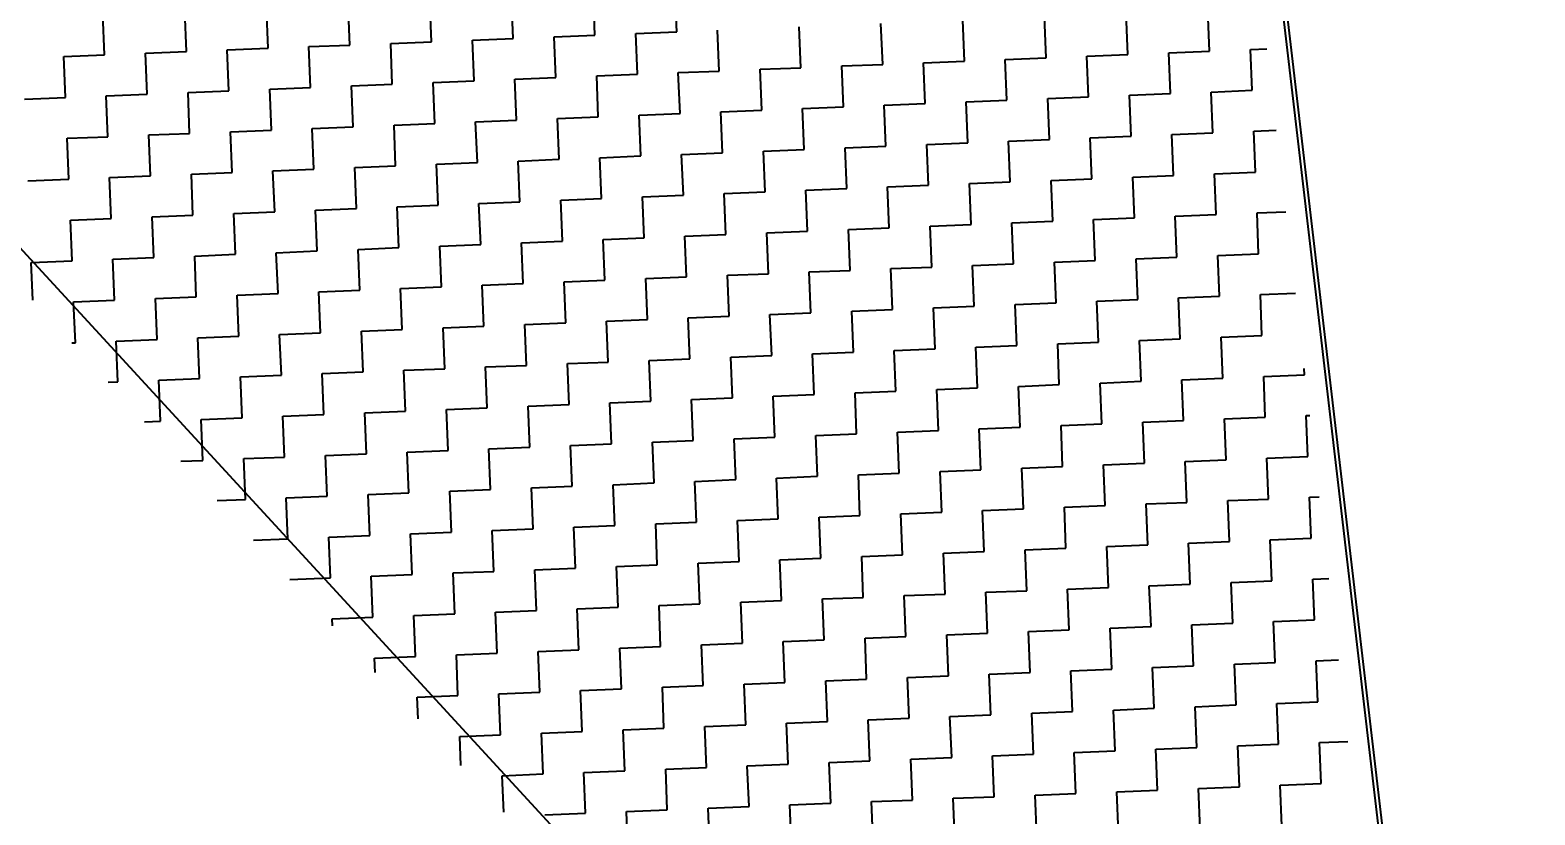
# Model space of a CAD drawing. Header units: metres. Extents: x 281802 to 284768, y 2076477 to 2081449.
# Drawn here: x 282249.5 to 282407.8, y 2076586.7 to 2076669.3 of the extents above; entities that cross this region are included whole.
import ezdxf

# ---------------------------------------------------------------- set-up
doc = ezdxf.new("R2010")
doc.units = ezdxf.units.M
for name, color, linetype in [('POLY_HATCH', 12, 'Continuous'), ('TEXT_MAPOUT', 7, 'Continuous'), ('V_BOUND_LINE', 7, 'Continuous')]:
    doc.layers.add(name, color=color, linetype=linetype)
doc.styles.get("Standard").update_dxf_attribs({"font": 'simplex.shx'})

msp = doc.modelspace()

# ---------------------------------------------------------------- linework, layer by layer
at = {"layer": 'POLY_HATCH'}
for p, q in [((281966.44, 2076952.72), (282404.49, 2076476.81)), ((282404.49, 2076476.81), (282373.25, 2076743.25))]:
    msp.add_line(p, q, dxfattribs=at)
at = {"layer": 'POLY_HATCH', "linetype": 'Continuous'}
for p, q in [((282308.88, 2076668.77), (282308.71, 2076673.07)), ((282317.48, 2076669.12), (282317.3, 2076673.42)), ((282265.9, 2076667.03), (282265.72, 2076671.33)), ((282274.49, 2076667.38), (282274.32, 2076671.67)), ((282283.09, 2076667.72), (282282.92, 2076672.02)), ((282291.69, 2076668.07), (282291.51, 2076672.37)), ((282300.28, 2076668.42), (282300.11, 2076672.72)), ((282373.53, 2076667.08), (282373.36, 2076671.38)), ((282257.3, 2076666.68), (282257.12, 2076670.98)), ((282330.55, 2076665.34), (282330.37, 2076669.64)), ((282339.15, 2076665.69), (282338.97, 2076669.99)), ((282347.74, 2076666.04), (282347.57, 2076670.34)), ((282356.34, 2076666.39), (282356.17, 2076670.69)), ((282364.94, 2076666.73), (282364.76, 2076671.03)), ((282287.39, 2076667.9), (282291.69, 2076668.07)), ((282295.99, 2076668.25), (282300.28, 2076668.42)), ((282296.16, 2076663.95), (282295.99, 2076668.25)), ((282304.58, 2076668.59), (282308.88, 2076668.77)), ((282304.76, 2076664.3), (282304.58, 2076668.59)), ((282313.18, 2076668.94), (282317.48, 2076669.12)), ((282313.35, 2076664.64), (282313.18, 2076668.94)), ((282321.95, 2076664.99), (282321.78, 2076669.29)), ((282253, 2076666.5), (282257.3, 2076666.68)), ((282253.17, 2076662.21), (282253, 2076666.5)), ((282261.6, 2076666.85), (282265.9, 2076667.03)), ((282261.77, 2076662.55), (282261.6, 2076666.85)), ((282270.19, 2076667.2), (282274.49, 2076667.38)), ((282270.37, 2076662.9), (282270.19, 2076667.2)), ((282278.79, 2076667.55), (282283.09, 2076667.72)), ((282278.97, 2076663.25), (282278.79, 2076667.55)), ((282287.56, 2076663.6), (282287.39, 2076667.9)), ((282360.64, 2076666.56), (282364.94, 2076666.73)), ((282360.81, 2076662.26), (282360.64, 2076666.56)), ((282369.24, 2076666.91), (282373.53, 2076667.08)), ((282369.41, 2076662.61), (282369.24, 2076666.91)), ((282377.83, 2076667.26), (282379.56, 2076667.33)), ((282378.01, 2076662.96), (282377.83, 2076667.26)), ((282317.65, 2076664.82), (282321.95, 2076664.99)), ((282326.25, 2076665.17), (282330.55, 2076665.34)), ((282326.42, 2076660.87), (282326.25, 2076665.17)), ((282334.85, 2076665.52), (282339.15, 2076665.69)), ((282335.02, 2076661.22), (282334.85, 2076665.52)), ((282343.44, 2076665.86), (282347.74, 2076666.04)), ((282343.62, 2076661.57), (282343.44, 2076665.86)), ((282352.04, 2076666.21), (282356.34, 2076666.39)), ((282352.22, 2076661.91), (282352.04, 2076666.21)), ((282274.67, 2076663.08), (282278.97, 2076663.25)), ((282283.26, 2076663.43), (282287.56, 2076663.6)), ((282283.44, 2076659.13), (282283.26, 2076663.43)), ((282291.86, 2076663.77), (282296.16, 2076663.95)), ((282292.04, 2076659.48), (282291.86, 2076663.77)), ((282300.46, 2076664.12), (282304.76, 2076664.3)), ((282300.63, 2076659.82), (282300.46, 2076664.12)), ((282309.06, 2076664.47), (282313.35, 2076664.64)), ((282309.23, 2076660.17), (282309.06, 2076664.47)), ((282317.83, 2076660.52), (282317.65, 2076664.82)), ((282248.87, 2076662.03), (282253.17, 2076662.21)), ((282257.47, 2076662.38), (282261.77, 2076662.55)), ((282257.65, 2076658.08), (282257.47, 2076662.38)), ((282266.07, 2076662.73), (282270.37, 2076662.9)), ((282266.24, 2076658.43), (282266.07, 2076662.73)), ((282274.84, 2076658.78), (282274.67, 2076663.08)), ((282347.92, 2076661.74), (282352.22, 2076661.91)), ((282348.09, 2076657.44), (282347.92, 2076661.74)), ((282356.51, 2076662.09), (282360.81, 2076662.26)), ((282356.69, 2076657.79), (282356.51, 2076662.09)), ((282365.11, 2076662.44), (282369.41, 2076662.61)), ((282365.29, 2076658.14), (282365.11, 2076662.44)), ((282373.71, 2076662.78), (282378.01, 2076662.96)), ((282373.88, 2076658.49), (282373.71, 2076662.78)), ((282304.93, 2076660), (282309.23, 2076660.17)), ((282313.53, 2076660.35), (282317.83, 2076660.52)), ((282313.7, 2076656.05), (282313.53, 2076660.35)), ((282322.13, 2076660.69), (282326.42, 2076660.87)), ((282322.3, 2076656.4), (282322.13, 2076660.69)), ((282330.72, 2076661.04), (282335.02, 2076661.22)), ((282330.9, 2076656.74), (282330.72, 2076661.04)), ((282339.32, 2076661.39), (282343.62, 2076661.57)), ((282339.49, 2076657.09), (282339.32, 2076661.39)), ((282270.54, 2076658.6), (282274.84, 2076658.78)), ((282270.72, 2076654.31), (282270.54, 2076658.6)), ((282279.14, 2076658.95), (282283.44, 2076659.13)), ((282279.31, 2076654.65), (282279.14, 2076658.95)), ((282287.74, 2076659.3), (282292.04, 2076659.48)), ((282287.91, 2076655), (282287.74, 2076659.3)), ((282296.33, 2076659.65), (282300.63, 2076659.82)), ((282296.51, 2076655.35), (282296.33, 2076659.65)), ((282305.11, 2076655.7), (282304.93, 2076660)), ((282378.18, 2076658.66), (282380.56, 2076658.76)), ((282378.36, 2076654.36), (282378.18, 2076658.66)), ((282253.35, 2076657.91), (282257.65, 2076658.08)), ((282253.52, 2076653.61), (282253.35, 2076657.91)), ((282261.94, 2076658.26), (282266.24, 2076658.43)), ((282262.12, 2076653.96), (282261.94, 2076658.26)), ((282335.2, 2076656.92), (282339.49, 2076657.09)), ((282335.37, 2076652.62), (282335.2, 2076656.92)), ((282343.79, 2076657.27), (282348.09, 2076657.44)), ((282343.97, 2076652.97), (282343.79, 2076657.27)), ((282352.39, 2076657.62), (282356.69, 2076657.79)), ((282352.56, 2076653.32), (282352.39, 2076657.62)), ((282360.99, 2076657.96), (282365.29, 2076658.14)), ((282361.16, 2076653.66), (282360.99, 2076657.96)), ((282369.58, 2076658.31), (282373.88, 2076658.49)), ((282369.76, 2076654.01), (282369.58, 2076658.31)), ((282292.21, 2076655.18), (282296.51, 2076655.35)), ((282300.81, 2076655.52), (282305.11, 2076655.7)), ((282300.98, 2076651.23), (282300.81, 2076655.52)), ((282309.4, 2076655.87), (282313.7, 2076656.05)), ((282309.58, 2076651.57), (282309.4, 2076655.87)), ((282318, 2076656.22), (282322.3, 2076656.4)), ((282318.18, 2076651.92), (282318, 2076656.22)), ((282326.6, 2076656.57), (282330.9, 2076656.74)), ((282326.77, 2076652.27), (282326.6, 2076656.57)), ((282257.82, 2076653.78), (282262.12, 2076653.96)), ((282257.99, 2076649.48), (282257.82, 2076653.78)), ((282266.42, 2076654.13), (282270.72, 2076654.31)), ((282266.59, 2076649.83), (282266.42, 2076654.13)), ((282275.01, 2076654.48), (282279.31, 2076654.65)), ((282275.19, 2076650.18), (282275.01, 2076654.48)), ((282283.61, 2076654.83), (282287.91, 2076655)), ((282283.79, 2076650.53), (282283.61, 2076654.83)), ((282292.38, 2076650.88), (282292.21, 2076655.18)), ((282365.46, 2076653.84), (282369.76, 2076654.01)), ((282365.63, 2076649.54), (282365.46, 2076653.84)), ((282374.06, 2076654.19), (282378.36, 2076654.36)), ((282374.23, 2076649.89), (282374.06, 2076654.19)), ((282249.22, 2076653.43), (282253.52, 2076653.61)), ((282322.47, 2076652.1), (282326.77, 2076652.27)), ((282331.07, 2076652.45), (282335.37, 2076652.62)), ((282331.25, 2076648.15), (282331.07, 2076652.45)), ((282339.67, 2076652.79), (282343.97, 2076652.97)), ((282339.84, 2076648.5), (282339.67, 2076652.79)), ((282348.27, 2076653.14), (282352.56, 2076653.32)), ((282348.44, 2076648.84), (282348.27, 2076653.14)), ((282356.86, 2076653.49), (282361.16, 2076653.66)), ((282357.04, 2076649.19), (282356.86, 2076653.49)), ((282288.08, 2076650.7), (282292.38, 2076650.88)), ((282288.26, 2076646.41), (282288.08, 2076650.7)), ((282296.68, 2076651.05), (282300.98, 2076651.23)), ((282296.86, 2076646.75), (282296.68, 2076651.05)), ((282305.28, 2076651.4), (282309.58, 2076651.57)), ((282305.45, 2076647.1), (282305.28, 2076651.4)), ((282313.88, 2076651.75), (282318.18, 2076651.92)), ((282314.05, 2076647.45), (282313.88, 2076651.75)), ((282322.65, 2076647.8), (282322.47, 2076652.1)), ((282253.7, 2076649.31), (282257.99, 2076649.48)), ((282253.87, 2076645.01), (282253.7, 2076649.31)), ((282262.29, 2076649.66), (282266.59, 2076649.83)), ((282262.47, 2076645.36), (282262.29, 2076649.66)), ((282270.89, 2076650.01), (282275.19, 2076650.18)), ((282271.06, 2076645.71), (282270.89, 2076650.01)), ((282279.49, 2076650.36), (282283.79, 2076650.53)), ((282279.66, 2076646.06), (282279.49, 2076650.36)), ((282352.74, 2076649.02), (282357.04, 2076649.19)), ((282352.91, 2076644.72), (282352.74, 2076649.02)), ((282361.34, 2076649.37), (282365.63, 2076649.54)), ((282361.51, 2076645.07), (282361.34, 2076649.37)), ((282369.93, 2076649.71), (282374.23, 2076649.89)), ((282370.11, 2076645.42), (282369.93, 2076649.71)), ((282378.53, 2076650.06), (282381.57, 2076650.19)), ((282378.7, 2076645.76), (282378.53, 2076650.06)), ((282309.75, 2076647.28), (282314.05, 2076647.45)), ((282318.35, 2076647.62), (282322.65, 2076647.8)), ((282318.52, 2076643.33), (282318.35, 2076647.62)), ((282326.95, 2076647.97), (282331.25, 2076648.15)), ((282327.12, 2076643.67), (282326.95, 2076647.97)), ((282335.54, 2076648.32), (282339.84, 2076648.5)), ((282335.72, 2076644.02), (282335.54, 2076648.32)), ((282344.14, 2076648.67), (282348.44, 2076648.84)), ((282344.32, 2076644.37), (282344.14, 2076648.67)), ((282275.36, 2076645.88), (282279.66, 2076646.06)), ((282275.54, 2076641.58), (282275.36, 2076645.88)), ((282283.96, 2076646.23), (282288.26, 2076646.41)), ((282284.13, 2076641.93), (282283.96, 2076646.23)), ((282292.56, 2076646.58), (282296.86, 2076646.75)), ((282292.73, 2076642.28), (282292.56, 2076646.58)), ((282301.15, 2076646.93), (282305.45, 2076647.1)), ((282301.33, 2076642.63), (282301.15, 2076646.93)), ((282309.93, 2076642.98), (282309.75, 2076647.28)), ((282249.57, 2076644.84), (282253.87, 2076645.01)), ((282249.73, 2076640.88), (282249.57, 2076644.84)), ((282258.17, 2076645.19), (282262.47, 2076645.36)), ((282258.34, 2076640.89), (282258.17, 2076645.19)), ((282266.77, 2076645.53), (282271.06, 2076645.71)), ((282266.94, 2076641.24), (282266.77, 2076645.53)), ((282340.02, 2076644.2), (282344.32, 2076644.37)), ((282348.61, 2076644.55), (282352.91, 2076644.72)), ((282348.79, 2076640.25), (282348.61, 2076644.55)), ((282357.21, 2076644.89), (282361.51, 2076645.07)), ((282357.39, 2076640.59), (282357.21, 2076644.89)), ((282365.81, 2076645.24), (282370.11, 2076645.42)), ((282365.98, 2076640.94), (282365.81, 2076645.24)), ((282374.41, 2076645.59), (282378.7, 2076645.76)), ((282374.58, 2076641.29), (282374.41, 2076645.59)), ((282305.63, 2076642.8), (282309.93, 2076642.98)), ((282305.8, 2076638.5), (282305.63, 2076642.8)), ((282314.22, 2076643.15), (282318.52, 2076643.33)), ((282314.4, 2076638.85), (282314.22, 2076643.15)), ((282322.82, 2076643.5), (282327.12, 2076643.67)), ((282323, 2076639.2), (282322.82, 2076643.5)), ((282331.42, 2076643.85), (282335.72, 2076644.02)), ((282331.59, 2076639.55), (282331.42, 2076643.85)), ((282340.19, 2076639.9), (282340.02, 2076644.2)), ((282262.64, 2076641.06), (282266.94, 2076641.24)), ((282271.24, 2076641.41), (282275.54, 2076641.58)), ((282271.41, 2076637.11), (282271.24, 2076641.41)), ((282279.84, 2076641.76), (282284.13, 2076641.93)), ((282280.01, 2076637.46), (282279.84, 2076641.76)), ((282288.43, 2076642.11), (282292.73, 2076642.28)), ((282288.61, 2076637.81), (282288.43, 2076642.11)), ((282297.03, 2076642.45), (282301.33, 2076642.63)), ((282297.2, 2076638.16), (282297.03, 2076642.45)), ((282370.28, 2076641.12), (282374.58, 2076641.29)), ((282370.46, 2076636.82), (282370.28, 2076641.12)), ((282378.88, 2076641.47), (282382.57, 2076641.62)), ((282379.05, 2076637.17), (282378.88, 2076641.47)), ((282254.04, 2076640.71), (282258.34, 2076640.89)), ((282254.22, 2076636.41), (282254.04, 2076640.71)), ((282262.82, 2076636.76), (282262.64, 2076641.06)), ((282327.29, 2076639.38), (282331.59, 2076639.55)), ((282335.89, 2076639.72), (282340.19, 2076639.9)), ((282336.07, 2076635.43), (282335.89, 2076639.72)), ((282344.49, 2076640.07), (282348.79, 2076640.25)), ((282344.66, 2076635.77), (282344.49, 2076640.07)), ((282353.09, 2076640.42), (282357.39, 2076640.59)), ((282353.26, 2076636.12), (282353.09, 2076640.42)), ((282361.68, 2076640.77), (282365.98, 2076640.94)), ((282361.86, 2076636.47), (282361.68, 2076640.77)), ((282292.91, 2076637.98), (282297.2, 2076638.16)), ((282293.08, 2076633.68), (282292.91, 2076637.98)), ((282301.5, 2076638.33), (282305.8, 2076638.5)), ((282301.68, 2076634.03), (282301.5, 2076638.33)), ((282310.1, 2076638.68), (282314.4, 2076638.85)), ((282310.27, 2076634.38), (282310.1, 2076638.68)), ((282318.7, 2076639.03), (282323, 2076639.2)), ((282318.87, 2076634.73), (282318.7, 2076639.03)), ((282327.47, 2076635.08), (282327.29, 2076639.38)), ((282253.85, 2076636.4), (282254.22, 2076636.41)), ((282258.52, 2076636.59), (282262.82, 2076636.76)), ((282258.69, 2076632.29), (282258.52, 2076636.59)), ((282267.11, 2076636.94), (282271.41, 2076637.11)), ((282267.29, 2076632.64), (282267.11, 2076636.94)), ((282275.71, 2076637.29), (282280.01, 2076637.46)), ((282275.89, 2076632.99), (282275.71, 2076637.29)), ((282284.31, 2076637.63), (282288.61, 2076637.81)), ((282284.48, 2076633.34), (282284.31, 2076637.63)), ((282357.56, 2076636.3), (282361.86, 2076636.47)), ((282366.16, 2076636.64), (282370.46, 2076636.82)), ((282366.33, 2076632.35), (282366.16, 2076636.64)), ((282374.75, 2076636.99), (282379.05, 2076637.17)), ((282374.93, 2076632.69), (282374.75, 2076636.99)), ((282323.17, 2076634.9), (282327.47, 2076635.08)), ((282323.34, 2076630.6), (282323.17, 2076634.9)), ((282331.77, 2076635.25), (282336.07, 2076635.43)), ((282331.94, 2076630.95), (282331.77, 2076635.25)), ((282340.36, 2076635.6), (282344.66, 2076635.77)), ((282340.54, 2076631.3), (282340.36, 2076635.6)), ((282348.96, 2076635.95), (282353.26, 2076636.12)), ((282349.14, 2076631.65), (282348.96, 2076635.95)), ((282357.73, 2076632), (282357.56, 2076636.3)), ((282280.18, 2076633.16), (282284.48, 2076633.34)), ((282280.36, 2076628.86), (282280.18, 2076633.16)), ((282288.78, 2076633.51), (282293.08, 2076633.68)), ((282288.96, 2076629.21), (282288.78, 2076633.51)), ((282297.38, 2076633.86), (282301.68, 2076634.03)), ((282297.55, 2076629.56), (282297.38, 2076633.86)), ((282305.98, 2076634.21), (282310.27, 2076634.38)), ((282306.15, 2076629.91), (282305.98, 2076634.21)), ((282314.57, 2076634.55), (282318.87, 2076634.73)), ((282314.75, 2076630.26), (282314.57, 2076634.55)), ((282383.53, 2076633.04), (282383.5, 2076633.71)), ((282257.67, 2076632.25), (282258.69, 2076632.29)), ((282262.99, 2076632.46), (282267.29, 2076632.64)), ((282263.16, 2076628.17), (282262.99, 2076632.46)), ((282271.59, 2076632.81), (282275.89, 2076632.99)), ((282271.76, 2076628.51), (282271.59, 2076632.81)), ((282344.84, 2076631.48), (282349.14, 2076631.65)), ((282353.43, 2076631.82), (282357.73, 2076632)), ((282353.61, 2076627.52), (282353.43, 2076631.82)), ((282362.03, 2076632.17), (282366.33, 2076632.35)), ((282362.21, 2076627.87), (282362.03, 2076632.17)), ((282370.63, 2076632.52), (282374.93, 2076632.69)), ((282370.8, 2076628.22), (282370.63, 2076632.52)), ((282379.23, 2076632.87), (282383.53, 2076633.04)), ((282379.4, 2076628.57), (282379.23, 2076632.87)), ((282310.45, 2076630.08), (282314.75, 2076630.26)), ((282310.62, 2076625.78), (282310.45, 2076630.08)), ((282319.05, 2076630.43), (282323.34, 2076630.6)), ((282319.22, 2076626.13), (282319.05, 2076630.43)), ((282327.64, 2076630.78), (282331.94, 2076630.95)), ((282327.82, 2076626.48), (282327.64, 2076630.78)), ((282336.24, 2076631.13), (282340.54, 2076631.3)), ((282336.41, 2076626.83), (282336.24, 2076631.13)), ((282345.01, 2076627.18), (282344.84, 2076631.48)), ((282267.46, 2076628.34), (282271.76, 2076628.51)), ((282276.06, 2076628.69), (282280.36, 2076628.86)), ((282276.23, 2076624.39), (282276.06, 2076628.69)), ((282284.66, 2076629.04), (282288.96, 2076629.21)), ((282284.83, 2076624.74), (282284.66, 2076629.04)), ((282293.25, 2076629.38), (282297.55, 2076629.56)), ((282293.43, 2076625.09), (282293.25, 2076629.38)), ((282301.85, 2076629.73), (282306.15, 2076629.91)), ((282302.03, 2076625.43), (282301.85, 2076629.73)), ((282375.1, 2076628.4), (282379.4, 2076628.57)), ((282383.7, 2076628.74), (282384.08, 2076628.76)), ((282383.87, 2076624.45), (282383.7, 2076628.74)), ((282261.49, 2076628.1), (282263.16, 2076628.17)), ((282267.64, 2076624.04), (282267.46, 2076628.34)), ((282340.71, 2076627), (282345.01, 2076627.18)), ((282340.89, 2076622.7), (282340.71, 2076627)), ((282349.31, 2076627.35), (282353.61, 2076627.52)), ((282349.48, 2076623.05), (282349.31, 2076627.35)), ((282357.91, 2076627.7), (282362.21, 2076627.87)), ((282358.08, 2076623.4), (282357.91, 2076627.7)), ((282366.5, 2076628.05), (282370.8, 2076628.22)), ((282366.68, 2076623.75), (282366.5, 2076628.05)), ((282375.28, 2076624.1), (282375.1, 2076628.4)), ((282297.73, 2076625.26), (282302.03, 2076625.43)), ((282297.9, 2076620.96), (282297.73, 2076625.26)), ((282306.32, 2076625.61), (282310.62, 2076625.78)), ((282306.5, 2076621.31), (282306.32, 2076625.61)), ((282314.92, 2076625.96), (282319.22, 2076626.13)), ((282315.1, 2076621.66), (282314.92, 2076625.96)), ((282323.52, 2076626.31), (282327.82, 2076626.48)), ((282323.69, 2076622.01), (282323.52, 2076626.31)), ((282332.12, 2076626.65), (282336.41, 2076626.83)), ((282332.29, 2076622.36), (282332.12, 2076626.65)), ((282265.31, 2076623.95), (282267.64, 2076624.04)), ((282271.94, 2076624.22), (282276.23, 2076624.39)), ((282272.11, 2076619.92), (282271.94, 2076624.22)), ((282280.53, 2076624.56), (282284.83, 2076624.74)), ((282280.71, 2076620.27), (282280.53, 2076624.56)), ((282289.13, 2076624.91), (282293.43, 2076625.09)), ((282289.3, 2076620.61), (282289.13, 2076624.91)), ((282362.38, 2076623.57), (282366.68, 2076623.75)), ((282370.98, 2076623.92), (282375.28, 2076624.1)), ((282371.15, 2076619.62), (282370.98, 2076623.92)), ((282379.57, 2076624.27), (282383.87, 2076624.45)), ((282379.75, 2076619.97), (282379.57, 2076624.27)), ((282327.99, 2076622.18), (282332.29, 2076622.36)), ((282328.17, 2076617.88), (282327.99, 2076622.18)), ((282336.59, 2076622.53), (282340.89, 2076622.7)), ((282336.76, 2076618.23), (282336.59, 2076622.53)), ((282345.19, 2076622.88), (282349.48, 2076623.05)), ((282345.36, 2076618.58), (282345.19, 2076622.88)), ((282353.78, 2076623.23), (282358.08, 2076623.4)), ((282353.96, 2076618.93), (282353.78, 2076623.23)), ((282362.55, 2076619.28), (282362.38, 2076623.57)), ((282285.01, 2076620.44), (282289.3, 2076620.61)), ((282293.6, 2076620.79), (282297.9, 2076620.96)), ((282293.78, 2076616.49), (282293.6, 2076620.79)), ((282302.2, 2076621.14), (282306.5, 2076621.31)), ((282302.37, 2076616.84), (282302.2, 2076621.14)), ((282310.8, 2076621.48), (282315.1, 2076621.66)), ((282310.97, 2076617.19), (282310.8, 2076621.48)), ((282319.39, 2076621.83), (282323.69, 2076622.01)), ((282319.57, 2076617.53), (282319.39, 2076621.83)), ((282269.13, 2076619.8), (282272.11, 2076619.92)), ((282276.41, 2076620.09), (282280.71, 2076620.27)), ((282276.58, 2076615.79), (282276.41, 2076620.09)), ((282285.18, 2076616.14), (282285.01, 2076620.44)), ((282349.66, 2076618.75), (282353.96, 2076618.93)), ((282358.26, 2076619.1), (282362.55, 2076619.28)), ((282358.43, 2076614.8), (282358.26, 2076619.1)), ((282366.85, 2076619.45), (282371.15, 2076619.62)), ((282367.03, 2076615.15), (282366.85, 2076619.45)), ((282375.45, 2076619.8), (282379.75, 2076619.97)), ((282375.62, 2076615.5), (282375.45, 2076619.8)), ((282384.05, 2076620.15), (282385.08, 2076620.19)), ((282384.22, 2076615.85), (282384.05, 2076620.15)), ((282315.27, 2076617.36), (282319.57, 2076617.53)), ((282315.44, 2076613.06), (282315.27, 2076617.36)), ((282323.87, 2076617.71), (282328.17, 2076617.88)), ((282324.04, 2076613.41), (282323.87, 2076617.71)), ((282332.46, 2076618.06), (282336.76, 2076618.23)), ((282332.64, 2076613.76), (282332.46, 2076618.06)), ((282341.06, 2076618.41), (282345.36, 2076618.58)), ((282341.24, 2076614.11), (282341.06, 2076618.41)), ((282349.83, 2076614.45), (282349.66, 2076618.75)), ((282272.96, 2076615.65), (282276.58, 2076615.79)), ((282280.88, 2076615.97), (282285.18, 2076616.14)), ((282281.06, 2076611.67), (282280.88, 2076615.97)), ((282289.48, 2076616.31), (282293.78, 2076616.49)), ((282289.65, 2076612.02), (282289.48, 2076616.31)), ((282298.08, 2076616.66), (282302.37, 2076616.84)), ((282298.25, 2076612.36), (282298.08, 2076616.66)), ((282306.67, 2076617.01), (282310.97, 2076617.19)), ((282306.85, 2076612.71), (282306.67, 2076617.01)), ((282379.92, 2076615.67), (282384.22, 2076615.85)), ((282345.53, 2076614.28), (282349.83, 2076614.45)), ((282345.71, 2076609.98), (282345.53, 2076614.28)), ((282354.13, 2076614.63), (282358.43, 2076614.8)), ((282354.31, 2076610.33), (282354.13, 2076614.63)), ((282362.73, 2076614.98), (282367.03, 2076615.15)), ((282362.9, 2076610.68), (282362.73, 2076614.98)), ((282371.33, 2076615.33), (282375.62, 2076615.5)), ((282371.5, 2076611.03), (282371.33, 2076615.33)), ((282380.1, 2076611.38), (282379.92, 2076615.67)), ((282302.55, 2076612.54), (282306.85, 2076612.71)), ((282311.15, 2076612.89), (282315.44, 2076613.06)), ((282311.32, 2076608.59), (282311.15, 2076612.89)), ((282319.74, 2076613.24), (282324.04, 2076613.41)), ((282319.92, 2076608.94), (282319.74, 2076613.24)), ((282328.34, 2076613.58), (282332.64, 2076613.76)), ((282328.51, 2076609.29), (282328.34, 2076613.58)), ((282336.94, 2076613.93), (282341.24, 2076614.11)), ((282337.11, 2076609.63), (282336.94, 2076613.93)), ((282276.78, 2076611.49), (282281.06, 2076611.67)), ((282285.35, 2076611.84), (282289.65, 2076612.02)), ((282285.53, 2076607.54), (282285.35, 2076611.84)), ((282293.95, 2076612.19), (282298.25, 2076612.36)), ((282294.13, 2076607.89), (282293.95, 2076612.19)), ((282302.72, 2076608.24), (282302.55, 2076612.54)), ((282367.2, 2076610.85), (282371.5, 2076611.03)), ((282375.8, 2076611.2), (282380.1, 2076611.38)), ((282375.97, 2076606.9), (282375.8, 2076611.2)), ((282384.4, 2076611.55), (282386.09, 2076611.62)), ((282384.57, 2076607.25), (282384.4, 2076611.55)), ((282332.81, 2076609.46), (282337.11, 2076609.63)), ((282332.99, 2076605.16), (282332.81, 2076609.46)), ((282341.41, 2076609.81), (282345.71, 2076609.98)), ((282341.58, 2076605.51), (282341.41, 2076609.81)), ((282350.01, 2076610.16), (282354.31, 2076610.33)), ((282350.18, 2076605.86), (282350.01, 2076610.16)), ((282358.6, 2076610.5), (282362.9, 2076610.68)), ((282358.78, 2076606.21), (282358.6, 2076610.5)), ((282367.38, 2076606.55), (282367.2, 2076610.85)), ((282289.83, 2076607.72), (282294.13, 2076607.89)), ((282298.42, 2076608.07), (282302.72, 2076608.24)), ((282298.6, 2076603.77), (282298.42, 2076608.07)), ((282307.02, 2076608.41), (282311.32, 2076608.59)), ((282307.2, 2076604.12), (282307.02, 2076608.41)), ((282315.62, 2076608.76), (282319.92, 2076608.94)), ((282315.79, 2076604.46), (282315.62, 2076608.76)), ((282324.22, 2076609.11), (282328.51, 2076609.29)), ((282324.39, 2076604.81), (282324.22, 2076609.11)), ((282281.23, 2076607.37), (282285.53, 2076607.54)), ((282281.26, 2076606.62), (282281.23, 2076607.37)), ((282290, 2076603.42), (282289.83, 2076607.72)), ((282363.08, 2076606.38), (282367.38, 2076606.55)), ((282363.25, 2076602.08), (282363.08, 2076606.38)), ((282371.67, 2076606.73), (282375.97, 2076606.9)), ((282371.85, 2076602.43), (282371.67, 2076606.73)), ((282380.27, 2076607.08), (282384.57, 2076607.25)), ((282380.45, 2076602.78), (282380.27, 2076607.08)), ((282320.09, 2076604.64), (282324.39, 2076604.81)), ((282328.69, 2076604.99), (282332.99, 2076605.16)), ((282328.86, 2076600.69), (282328.69, 2076604.99)), ((282337.29, 2076605.34), (282341.58, 2076605.51)), ((282337.46, 2076601.04), (282337.29, 2076605.34)), ((282345.88, 2076605.68), (282350.18, 2076605.86)), ((282346.06, 2076601.38), (282345.88, 2076605.68)), ((282354.48, 2076606.03), (282358.78, 2076606.21)), ((282354.65, 2076601.73), (282354.48, 2076606.03)), ((282285.7, 2076603.24), (282290, 2076603.42)), ((282285.76, 2076601.73), (282285.7, 2076603.24)), ((282294.3, 2076603.59), (282298.6, 2076603.77)), ((282294.47, 2076599.29), (282294.3, 2076603.59)), ((282302.9, 2076603.94), (282307.2, 2076604.12)), ((282303.07, 2076599.64), (282302.9, 2076603.94)), ((282311.49, 2076604.29), (282315.79, 2076604.46)), ((282311.67, 2076599.99), (282311.49, 2076604.29)), ((282320.27, 2076600.34), (282320.09, 2076604.64)), ((282350.36, 2076601.56), (282354.65, 2076601.73)), ((282350.53, 2076597.26), (282350.36, 2076601.56)), ((282358.95, 2076601.91), (282363.25, 2076602.08)), ((282359.13, 2076597.61), (282358.95, 2076601.91)), ((282367.55, 2076602.26), (282371.85, 2076602.43)), ((282367.72, 2076597.96), (282367.55, 2076602.26)), ((282376.15, 2076602.6), (282380.45, 2076602.78)), ((282376.32, 2076598.31), (282376.15, 2076602.6)), ((282384.74, 2076602.95), (282387.09, 2076603.05)), ((282384.92, 2076598.65), (282384.74, 2076602.95)), ((282307.37, 2076599.82), (282311.67, 2076599.99)), ((282315.97, 2076600.17), (282320.27, 2076600.34)), ((282316.14, 2076595.87), (282315.97, 2076600.17)), ((282324.56, 2076600.51), (282328.86, 2076600.69)), ((282324.74, 2076596.22), (282324.56, 2076600.51)), ((282333.16, 2076600.86), (282337.46, 2076601.04)), ((282333.34, 2076596.56), (282333.16, 2076600.86)), ((282341.76, 2076601.21), (282346.06, 2076601.38)), ((282341.93, 2076596.91), (282341.76, 2076601.21)), ((282290.18, 2076599.12), (282294.47, 2076599.29)), ((282290.27, 2076596.84), (282290.18, 2076599.12)), ((282298.77, 2076599.47), (282303.07, 2076599.64)), ((282298.95, 2076595.17), (282298.77, 2076599.47)), ((282307.54, 2076595.52), (282307.37, 2076599.82)), ((282380.62, 2076598.48), (282384.92, 2076598.65)), ((282380.79, 2076594.18), (282380.62, 2076598.48)), ((282337.63, 2076596.74), (282341.93, 2076596.91)), ((282346.23, 2076597.09), (282350.53, 2076597.26)), ((282346.41, 2076592.79), (282346.23, 2076597.09)), ((282354.83, 2076597.43), (282359.13, 2076597.61)), ((282355, 2076593.14), (282354.83, 2076597.43)), ((282363.43, 2076597.78), (282367.72, 2076597.96)), ((282363.6, 2076593.48), (282363.43, 2076597.78)), ((282372.02, 2076598.13), (282376.32, 2076598.31)), ((282372.2, 2076593.83), (282372.02, 2076598.13)), ((282294.65, 2076595), (282298.95, 2076595.17)), ((282303.25, 2076595.34), (282307.54, 2076595.52)), ((282303.42, 2076591.05), (282303.25, 2076595.34)), ((282311.84, 2076595.69), (282316.14, 2076595.87)), ((282312.02, 2076591.39), (282311.84, 2076595.69)), ((282320.44, 2076596.04), (282324.74, 2076596.22)), ((282320.61, 2076591.74), (282320.44, 2076596.04)), ((282329.04, 2076596.39), (282333.34, 2076596.56)), ((282329.21, 2076592.09), (282329.04, 2076596.39)), ((282337.81, 2076592.44), (282337.63, 2076596.74)), ((282294.77, 2076591.94), (282294.65, 2076595)), ((282367.9, 2076593.66), (282372.2, 2076593.83)), ((282368.07, 2076589.36), (282367.9, 2076593.66)), ((282376.5, 2076594.01), (282380.79, 2076594.18)), ((282376.67, 2076589.71), (282376.5, 2076594.01)), ((282385.09, 2076594.36), (282388.1, 2076594.48)), ((282385.27, 2076590.06), (282385.09, 2076594.36)), ((282324.91, 2076591.92), (282329.21, 2076592.09)), ((282333.51, 2076592.27), (282337.81, 2076592.44)), ((282333.68, 2076587.97), (282333.51, 2076592.27)), ((282342.11, 2076592.61), (282346.41, 2076592.79)), ((282342.28, 2076588.31), (282342.11, 2076592.61)), ((282350.7, 2076592.96), (282355, 2076593.14)), ((282350.88, 2076588.66), (282350.7, 2076592.96)), ((282359.3, 2076593.31), (282363.6, 2076593.48)), ((282359.48, 2076589.01), (282359.3, 2076593.31)), ((282299.12, 2076590.87), (282303.42, 2076591.05)), ((282299.28, 2076587.05), (282299.12, 2076590.87)), ((282307.72, 2076591.22), (282312.02, 2076591.39)), ((282307.89, 2076586.92), (282307.72, 2076591.22)), ((282316.32, 2076591.57), (282320.61, 2076591.74)), ((282316.49, 2076587.27), (282316.32, 2076591.57)), ((282325.09, 2076587.62), (282324.91, 2076591.92)), ((282355.18, 2076588.84), (282359.48, 2076589.01)), ((282355.35, 2076584.54), (282355.18, 2076588.84)), ((282363.77, 2076589.19), (282368.07, 2076589.36)), ((282363.95, 2076584.89), (282363.77, 2076589.19)), ((282372.37, 2076589.53), (282376.67, 2076589.71)), ((282372.55, 2076585.24), (282372.37, 2076589.53)), ((282380.97, 2076589.88), (282385.27, 2076590.06)), ((282381.14, 2076585.58), (282380.97, 2076589.88)), ((282312.19, 2076587.1), (282316.49, 2076587.27)), ((282320.79, 2076587.44), (282325.09, 2076587.62)), ((282320.96, 2076583.15), (282320.79, 2076587.44)), ((282329.39, 2076587.79), (282333.68, 2076587.97)), ((282329.56, 2076583.49), (282329.39, 2076587.79)), ((282337.98, 2076588.14), (282342.28, 2076588.31)), ((282338.16, 2076583.84), (282337.98, 2076588.14)), ((282346.58, 2076588.49), (282350.88, 2076588.66)), ((282346.75, 2076584.19), (282346.58, 2076588.49)), ((282303.59, 2076586.75), (282307.89, 2076586.92)), ((282312.36, 2076582.8), (282312.19, 2076587.1))]:
    msp.add_line(p, q, dxfattribs=at)
at = {"layer": 'V_BOUND_LINE'}
for p, q in [((281966.21, 2076952.97), (282404.27, 2076477.05)), ((282404.07, 2076476.58), (282372.83, 2076743.02))]:
    msp.add_line(p, q, dxfattribs=at)

# ---------------------------------------------------------------- texts
at = {"layer": 'TEXT_MAPOUT'}
msp.add_text('MAUJE VAIJALICHI SHIV', height=8.6043, rotation=104.9698, dxfattribs=at).set_placement((282441.72, 2076639.66))

doc.saveas('drawing.dxf')
